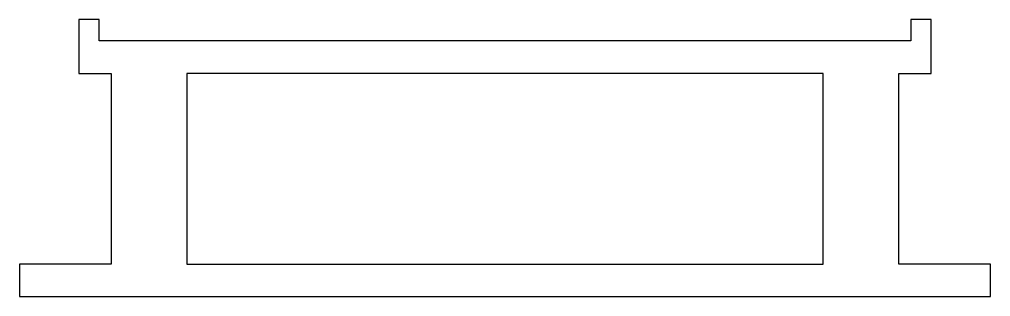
# Model space of a CAD drawing. Header units: millimetres. Extents: x 0 to 180, y 0 to 51.
import ezdxf

# ---------------------------------------------------------------- set-up
doc = ezdxf.new("R2010")
doc.units = ezdxf.units.MM

msp = doc.modelspace()

# ---------------------------------------------------------------- linework, layer by layer
at = {"layer": 'CORTE'}
for points in [[(0, 0), (180, 0), (180, 6), (163, 6), (163, 41.4), (169, 41.4), (169, 51.4), (165.2, 51.4), (165.2, 47.4), (14.8, 47.4), (14.8, 51.4), (11, 51.4), (11, 41.4), (17, 41.4), (17, 6), (0, 6)], [(31, 6), (149, 6), (149, 41.4), (31, 41.4)]]:
    msp.add_lwpolyline(points, close=True, dxfattribs=at)

doc.saveas('drawing.dxf')
